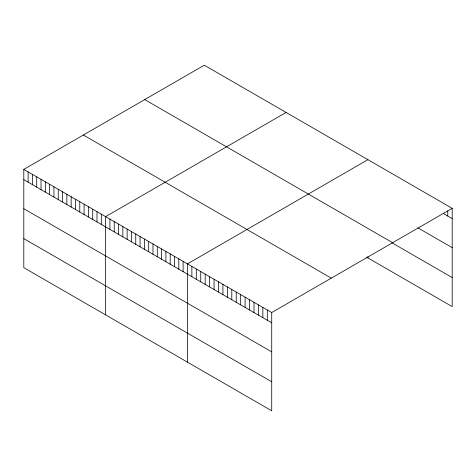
<?xml version="1.0" encoding="UTF-8"?>
<svg xmlns="http://www.w3.org/2000/svg" width="476" height="476" viewBox="0 0 476 476"><rect width="100%" height="100%" fill="white"/><g stroke="black" fill="none" stroke-linecap="round" stroke-linejoin="round"><path stroke-width="0.71" d="M23.8 169.396L271.725 312.536L271.725 410.794L23.8 267.661L23.8 169.396L204.275 65.206L452.2 208.339L452.2 306.603L366.675 257.224M286.088 112.437L105.618 216.634L105.618 314.892M367.906 159.674L187.431 263.871L187.431 362.129M271.725 312.536L452.2 208.339M443.329 213.492L452.2 218.615M417.976 227.891L452.2 247.651M144.716 99.585L392.646 242.724M391.992 242.802L452.2 277.567M83.354 135.017L331.284 278.151M23.8 179.672L271.725 322.811M23.8 208.708L271.725 351.847M23.8 238.625L271.725 381.758M447.761 210.916L447.761 216.05M367.906 256.552L367.906 257.933M267.292 309.977L267.292 320.247M262.853 307.413L262.853 317.688M258.414 304.854L258.414 315.124M253.982 302.29L253.982 312.565M249.543 299.731L249.543 310.001M245.104 297.167L245.104 307.442M240.672 294.608L240.672 304.878M236.233 292.044L236.233 302.32M231.794 289.485L231.794 299.755M227.361 286.921L227.361 297.197M222.923 284.362L222.923 294.632M218.49 281.798L218.49 292.074M214.051 279.239L214.051 289.509M209.613 276.675L209.613 286.951M205.18 274.116L205.18 284.386M200.741 271.552L200.741 281.828M196.302 268.994L196.302 279.263M191.87 266.435L191.87 276.705M183.123 261.383L183.123 271.653M178.821 258.896L178.821 269.172M174.513 256.415L174.513 266.685M170.206 253.928L170.206 264.198M165.898 251.441L165.898 261.711M161.596 248.954L161.596 259.224M157.288 246.467L157.288 256.737M152.98 243.98L152.98 254.255M148.679 241.499L148.679 251.768M144.371 239.011L144.371 249.281M140.063 236.524L140.063 246.794M135.755 234.037L135.755 244.307M131.453 231.55L131.453 241.82M127.146 229.063L127.146 239.339M122.838 226.582L122.838 236.852M118.536 224.095L118.536 234.365M114.228 221.608L114.228 231.877M109.92 219.121L109.92 229.39M101.311 214.146L101.311 224.422M97.003 211.665L97.003 221.935M92.695 209.178L92.695 219.448M88.393 206.691L88.393 216.961M84.085 204.204L84.085 214.474M79.778 201.717L79.778 211.987M75.476 199.23L75.476 209.505M71.168 196.749L71.168 207.018M66.86 194.262L66.86 204.531M62.552 191.774L62.552 202.044M58.251 189.287L58.251 199.557M53.943 186.8L53.943 197.07M49.635 184.313L49.635 194.589M45.333 181.832L45.333 192.102M41.025 179.345L41.025 189.615M36.717 176.858L36.717 187.127M32.41 174.371L32.41 184.64M28.108 171.884L28.108 182.153"/></g></svg>
